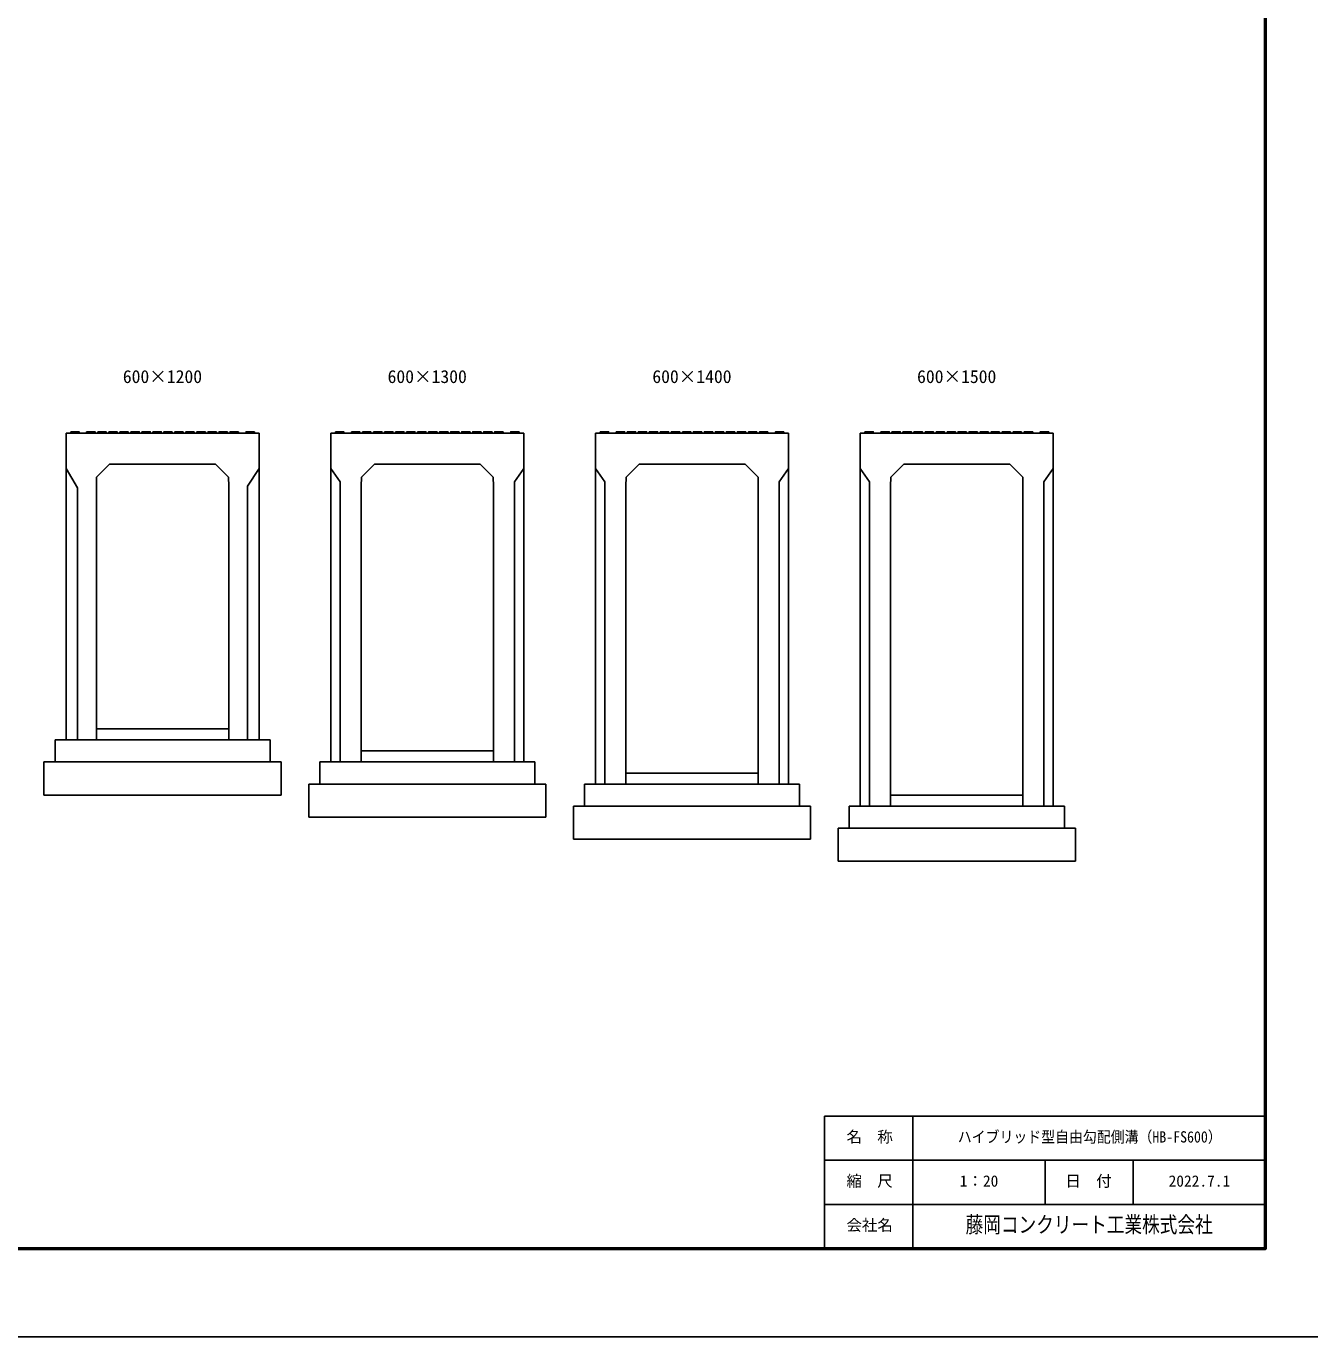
# Model space of a CAD drawing. Units: millimetres, scale not verified. Extents: x -16800 to 16800, y -5940 to 5940.
# Drawn here: x -6018 to -200, y -5940 to 0 of the extents above; entities that cross this region are included whole.
import ezdxf
from ezdxf.enums import TextEntityAlignment as Align

# ---------------------------------------------------------------- set-up
doc = ezdxf.new("R2010")
doc.units = ezdxf.units.MM
doc.header["$LTSCALE"] = 20
for name, color, linetype, lineweight in [('0-1_Defpoints', 5, 'Continuous', 25), ('0-2_HATCH', 6, 'Continuous', 25), ('0-5_OUTLINE', 3, 'Continuous', 25), ('0-6_TXT', 7, 'Continuous', 25), ('0-7_WAKU', 3, 'Continuous', 25), ('0-8_WAKU-LINE', 7, 'Continuous', 25)]:
    doc.layers.add(name, color=color, linetype=linetype, lineweight=lineweight)
doc.layers.add('0-9_WAKU-TXT', color=7, linetype='Continuous')
doc.styles.add('ＭＳ ゴシック', font='')
doc.styles.get('ＭＳ ゴシック').set_extended_font_data('MS Gothic')

msp = doc.modelspace()

# ---------------------------------------------------------------- linework, layer by layer
at = {"layer": '0-1_Defpoints'}
msp.add_lwpolyline([(-16800, -5940), (0, -5940), (0, 5940), (-16800, 5940)], close=True, dxfattribs=at)
at = {"layer": '0-2_HATCH'}
for p, q in [((-5817.5, -1844.84), (-5816.5, -1838.34)), ((-5745, -1844.84), (-5744, -1838.34)), ((-5695, -1844.84), (-5694, -1838.34)), ((-5645, -1844.84), (-5644, -1838.34)), ((-5595, -1844.84), (-5594, -1838.34)), ((-5545, -1844.84), (-5544, -1838.34)), ((-5495, -1844.84), (-5494, -1838.34)), ((-5445, -1844.84), (-5444, -1838.34)), ((-5355, -1844.84), (-5356, -1838.34)), ((-5305, -1844.84), (-5306, -1838.34)), ((-5255, -1844.84), (-5256, -1838.34)), ((-5205, -1844.84), (-5206, -1838.34)), ((-5155, -1844.84), (-5156, -1838.34)), ((-5105, -1844.84), (-5106, -1838.34)), ((-5055, -1844.84), (-5056, -1838.34)), ((-4982.5, -1844.84), (-4983.5, -1838.34)), ((-4617.5, -1844.84), (-4616.5, -1838.34)), ((-4545, -1844.84), (-4544, -1838.34)), ((-4495, -1844.84), (-4494, -1838.34)), ((-4445, -1844.84), (-4444, -1838.34)), ((-4395, -1844.84), (-4394, -1838.34)), ((-4345, -1844.84), (-4344, -1838.34)), ((-4295, -1844.84), (-4294, -1838.34)), ((-4245, -1844.84), (-4244, -1838.34)), ((-4155, -1844.84), (-4156, -1838.34)), ((-4105, -1844.84), (-4106, -1838.34)), ((-4055, -1844.84), (-4056, -1838.34)), ((-4005, -1844.84), (-4006, -1838.34)), ((-3955, -1844.84), (-3956, -1838.34)), ((-3905, -1844.84), (-3906, -1838.34)), ((-3855, -1844.84), (-3856, -1838.34)), ((-3782.5, -1844.84), (-3783.5, -1838.34)), ((-3417.5, -1844.84), (-3416.5, -1838.34)), ((-3345, -1844.84), (-3344, -1838.34)), ((-3295, -1844.84), (-3294, -1838.34)), ((-3245, -1844.84), (-3244, -1838.34)), ((-3195, -1844.84), (-3194, -1838.34)), ((-3145, -1844.84), (-3144, -1838.34)), ((-3095, -1844.84), (-3094, -1838.34)), ((-3045, -1844.84), (-3044, -1838.34)), ((-2955, -1844.84), (-2956, -1838.34)), ((-2905, -1844.84), (-2906, -1838.34)), ((-2855, -1844.84), (-2856, -1838.34)), ((-2805, -1844.84), (-2806, -1838.34)), ((-2755, -1844.84), (-2756, -1838.34)), ((-2705, -1844.84), (-2706, -1838.34)), ((-2655, -1844.84), (-2656, -1838.34)), ((-2582.5, -1844.84), (-2583.5, -1838.34)), ((-2217.5, -1844.84), (-2216.5, -1838.34)), ((-2145, -1844.84), (-2144, -1838.34)), ((-2095, -1844.84), (-2094, -1838.34)), ((-2045, -1844.84), (-2044, -1838.34)), ((-1995, -1844.84), (-1994, -1838.34)), ((-1945, -1844.84), (-1944, -1838.34)), ((-1895, -1844.84), (-1894, -1838.34)), ((-1845, -1844.84), (-1844, -1838.34)), ((-1755, -1844.84), (-1756, -1838.34)), ((-1705, -1844.84), (-1706, -1838.34)), ((-1655, -1844.84), (-1656, -1838.34)), ((-1605, -1844.84), (-1606, -1838.34)), ((-1555, -1844.84), (-1556, -1838.34)), ((-1505, -1844.84), (-1506, -1838.34)), ((-1455, -1844.84), (-1456, -1838.34)), ((-1382.5, -1844.84), (-1383.5, -1838.34))]:
    msp.add_line(p, q, dxfattribs=at)
for points in [[(-5816.5, -1838.34), (-5778.5, -1838.34), (-5777.5, -1844.84)], [(-5744, -1838.34), (-5706, -1838.34), (-5705, -1844.84)], [(-5694, -1838.34), (-5656, -1838.34), (-5655, -1844.84)], [(-5644, -1838.34), (-5606, -1838.34), (-5605, -1844.84)], [(-5594, -1838.34), (-5556, -1838.34), (-5555, -1844.84)], [(-5544, -1838.34), (-5506, -1838.34), (-5505, -1844.84)], [(-5494, -1838.34), (-5456, -1838.34), (-5455, -1844.84)], [(-5444, -1838.34), (-5406, -1838.34), (-5405, -1844.84)], [(-5356, -1838.34), (-5394, -1838.34), (-5395, -1844.84)], [(-5306, -1838.34), (-5344, -1838.34), (-5345, -1844.84)], [(-5256, -1838.34), (-5294, -1838.34), (-5295, -1844.84)], [(-5206, -1838.34), (-5244, -1838.34), (-5245, -1844.84)], [(-5156, -1838.34), (-5194, -1838.34), (-5195, -1844.84)], [(-5106, -1838.34), (-5144, -1838.34), (-5145, -1844.84)], [(-5056, -1838.34), (-5094, -1838.34), (-5095, -1844.84)], [(-4983.5, -1838.34), (-5021.5, -1838.34), (-5022.5, -1844.84)], [(-4616.5, -1838.34), (-4578.5, -1838.34), (-4577.5, -1844.84)], [(-4544, -1838.34), (-4506, -1838.34), (-4505, -1844.84)], [(-4494, -1838.34), (-4456, -1838.34), (-4455, -1844.84)], [(-4444, -1838.34), (-4406, -1838.34), (-4405, -1844.84)], [(-4394, -1838.34), (-4356, -1838.34), (-4355, -1844.84)], [(-4344, -1838.34), (-4306, -1838.34), (-4305, -1844.84)], [(-4294, -1838.34), (-4256, -1838.34), (-4255, -1844.84)], [(-4244, -1838.34), (-4206, -1838.34), (-4205, -1844.84)], [(-4156, -1838.34), (-4194, -1838.34), (-4195, -1844.84)], [(-4106, -1838.34), (-4144, -1838.34), (-4145, -1844.84)], [(-4056, -1838.34), (-4094, -1838.34), (-4095, -1844.84)], [(-4006, -1838.34), (-4044, -1838.34), (-4045, -1844.84)], [(-3956, -1838.34), (-3994, -1838.34), (-3995, -1844.84)], [(-3906, -1838.34), (-3944, -1838.34), (-3945, -1844.84)], [(-3856, -1838.34), (-3894, -1838.34), (-3895, -1844.84)], [(-3783.5, -1838.34), (-3821.5, -1838.34), (-3822.5, -1844.84)], [(-3416.5, -1838.34), (-3378.5, -1838.34), (-3377.5, -1844.84)], [(-3344, -1838.34), (-3306, -1838.34), (-3305, -1844.84)], [(-3294, -1838.34), (-3256, -1838.34), (-3255, -1844.84)], [(-3244, -1838.34), (-3206, -1838.34), (-3205, -1844.84)], [(-3194, -1838.34), (-3156, -1838.34), (-3155, -1844.84)], [(-3144, -1838.34), (-3106, -1838.34), (-3105, -1844.84)], [(-3094, -1838.34), (-3056, -1838.34), (-3055, -1844.84)], [(-3044, -1838.34), (-3006, -1838.34), (-3005, -1844.84)], [(-2956, -1838.34), (-2994, -1838.34), (-2995, -1844.84)], [(-2906, -1838.34), (-2944, -1838.34), (-2945, -1844.84)], [(-2856, -1838.34), (-2894, -1838.34), (-2895, -1844.84)], [(-2806, -1838.34), (-2844, -1838.34), (-2845, -1844.84)], [(-2756, -1838.34), (-2794, -1838.34), (-2795, -1844.84)], [(-2706, -1838.34), (-2744, -1838.34), (-2745, -1844.84)], [(-2656, -1838.34), (-2694, -1838.34), (-2695, -1844.84)], [(-2583.5, -1838.34), (-2621.5, -1838.34), (-2622.5, -1844.84)], [(-2216.5, -1838.34), (-2178.5, -1838.34), (-2177.5, -1844.84)], [(-2144, -1838.34), (-2106, -1838.34), (-2105, -1844.84)], [(-2094, -1838.34), (-2056, -1838.34), (-2055, -1844.84)], [(-2044, -1838.34), (-2006, -1838.34), (-2005, -1844.84)], [(-1994, -1838.34), (-1956, -1838.34), (-1955, -1844.84)], [(-1944, -1838.34), (-1906, -1838.34), (-1905, -1844.84)], [(-1894, -1838.34), (-1856, -1838.34), (-1855, -1844.84)], [(-1844, -1838.34), (-1806, -1838.34), (-1805, -1844.84)], [(-1756, -1838.34), (-1794, -1838.34), (-1795, -1844.84)], [(-1706, -1838.34), (-1744, -1838.34), (-1745, -1844.84)], [(-1656, -1838.34), (-1694, -1838.34), (-1695, -1844.84)], [(-1606, -1838.34), (-1644, -1838.34), (-1645, -1844.84)], [(-1556, -1838.34), (-1594, -1838.34), (-1595, -1844.84)], [(-1506, -1838.34), (-1544, -1838.34), (-1545, -1844.84)], [(-1456, -1838.34), (-1494, -1838.34), (-1495, -1844.84)], [(-1383.5, -1838.34), (-1421.5, -1838.34), (-1422.5, -1844.84)]]:
    msp.add_lwpolyline(points, dxfattribs=at)
at = {"layer": '0-5_OUTLINE'}
for p, q in [((-4962.5, -1844.84), (-5837.5, -1844.84)), ((-5837.5, -1844.84), (-5837.5, -3234.84)), ((-4962.5, -1844.84), (-4962.5, -3234.84)), ((-3762.5, -1844.84), (-4637.5, -1844.84)), ((-4637.5, -1844.84), (-4637.5, -3334.84)), ((-3762.5, -3334.84), (-3762.5, -1844.84)), ((-2562.5, -1844.84), (-3437.5, -1844.84)), ((-2562.5, -3434.84), (-2562.5, -1844.84)), ((-1362.5, -1844.84), (-2237.5, -1844.84)), ((-1362.5, -3534.84), (-1362.5, -1844.84)), ((-5837.5, -2004.84), (-5785, -2092.91)), ((-5640, -1984.84), (-5698.97, -2043.82)), ((-5640, -1984.84), (-5160, -1984.84)), ((-5160, -1984.84), (-5101.03, -2043.82)), ((-5015, -2084.84), (-4962.5, -2004.84)), ((-4595, -2064.84), (-4637.5, -2004.84)), ((-4440, -1984.84), (-4498.97, -2043.82)), ((-4440, -1984.84), (-3960, -1984.84)), ((-3960, -1984.84), (-3901.03, -2043.82)), ((-3805, -2064.84), (-3762.5, -2004.84)), ((-3240, -1984.84), (-3298.97, -2043.82)), ((-3240, -1984.84), (-2760, -1984.84)), ((-2760, -1984.84), (-2701.03, -2043.82)), ((-2605, -2064.84), (-2562.5, -2004.84)), ((-2040, -1984.84), (-2098.97, -2043.82)), ((-2040, -1984.84), (-1560, -1984.84)), ((-1560, -1984.84), (-1501.03, -2043.82)), ((-5698.97, -2043.82), (-5700, -2084.84)), ((-4595, -3334.84), (-4595, -2064.84)), ((-4500, -2084.84), (-4498.97, -2043.82)), ((-3901.03, -2043.82), (-3900, -2084.84)), ((-3805, -3334.84), (-3805, -2064.84)), ((-3300, -2084.84), (-3298.97, -2043.82)), ((-2701.03, -2043.82), (-2700, -2084.84)), ((-2605, -3434.84), (-2605, -2064.84)), ((-2100, -2084.84), (-2098.97, -2043.82)), ((-1501.03, -2043.82), (-1500, -2084.84)), ((-5785, -2092.91), (-5785, -3234.84)), ((-5700, -2084.84), (-5700, -3234.84)), ((-5015, -2084.84), (-5015, -3234.84)), ((-3900, -2084.84), (-3900, -3334.84)), ((-3300, -3434.84), (-3300, -2084.84)), ((-2100, -3534.84), (-2100, -2084.84)), ((-5700, -3184.84), (-5100, -3184.84)), ((-5887.5, -3234.84), (-4912.5, -3234.84)), ((-5887.5, -3234.84), (-5887.5, -3334.84)), ((-5837.5, -3234.84), (-5700, -3234.84)), ((-4962.5, -3234.84), (-5100, -3234.84)), ((-4912.5, -3234.84), (-4912.5, -3334.84)), ((-4500, -3284.84), (-3900, -3284.84)), ((-5937.5, -3334.84), (-4862.5, -3334.84)), ((-5937.5, -3334.84), (-5937.5, -3484.84)), ((-4862.5, -3334.84), (-4862.5, -3484.84)), ((-4687.5, -3334.84), (-3712.5, -3334.84)), ((-4687.5, -3334.84), (-4687.5, -3434.84)), ((-3900, -3334.84), (-3762.5, -3334.84)), ((-3712.5, -3334.84), (-3712.5, -3434.84)), ((-3300, -3384.84), (-2700, -3384.84)), ((-4737.5, -3434.84), (-3662.5, -3434.84)), ((-4737.5, -3434.84), (-4737.5, -3584.84)), ((-3662.5, -3434.84), (-3662.5, -3584.84)), ((-3487.5, -3434.84), (-2512.5, -3434.84)), ((-3487.5, -3434.84), (-3487.5, -3534.84)), ((-2512.5, -3434.84), (-2512.5, -3534.84)), ((-5937.5, -3484.84), (-4862.5, -3484.84)), ((-2100, -3484.84), (-1500, -3484.84)), ((-3537.5, -3534.84), (-2462.5, -3534.84)), ((-3537.5, -3534.84), (-3537.5, -3684.84)), ((-2462.5, -3534.84), (-2462.5, -3684.84)), ((-2287.5, -3534.84), (-1312.5, -3534.84)), ((-2287.5, -3534.84), (-2287.5, -3634.84)), ((-1312.5, -3534.84), (-1312.5, -3634.84)), ((-4737.5, -3584.84), (-3662.5, -3584.84)), ((-2337.5, -3634.84), (-1262.5, -3634.84)), ((-2337.5, -3634.84), (-2337.5, -3784.84)), ((-1262.5, -3634.84), (-1262.5, -3784.84)), ((-3537.5, -3684.84), (-2462.5, -3684.84)), ((-2337.5, -3784.84), (-1262.5, -3784.84))]:
    msp.add_line(p, q, dxfattribs=at)
for points in [[(-3437.5, -1844.84), (-3437.5, -3434.84), (-3300, -3434.84)], [(-2237.5, -1844.84), (-2237.5, -3534.84), (-2100, -3534.84)], [(-3395, -3434.84), (-3395, -2064.84), (-3437.5, -2004.84)], [(-2195, -3534.84), (-2195, -2064.84), (-2237.5, -2004.84)], [(-1405, -3534.84), (-1405, -2064.84), (-1362.5, -2004.84)], [(-5101.03, -2043.82), (-5100, -2084.84), (-5100, -3234.84)], [(-4637.5, -3334.84), (-4500, -3334.84), (-4500, -2084.84)], [(-2700, -2084.84), (-2700, -3434.84), (-2562.5, -3434.84)], [(-1500, -2084.84), (-1500, -3534.84), (-1362.5, -3534.84)]]:
    msp.add_lwpolyline(points, dxfattribs=at)
at = {"layer": '0-7_WAKU'}
for p, q in [((-2400, -4940), (-400, -4940)), ((-2400, -5540), (-2400, -4940))]:
    msp.add_line(p, q, dxfattribs=at)
at = {"layer": '0-7_WAKU', "lineweight": 50}
msp.add_lwpolyline([(-16400, -5540), (-400, -5540), (-400, 5540), (-16400, 5540)], close=True, dxfattribs=at)
at = {"layer": '0-8_WAKU-LINE'}
for p, q in [((-2000, -5540), (-2000, -4940)), ((-2400, -5140), (-400, -5140)), ((-1400, -5340), (-1400, -5140)), ((-1000, -5340), (-1000, -5140)), ((-2400, -5340), (-400, -5340))]:
    msp.add_line(p, q, dxfattribs=at)

# ---------------------------------------------------------------- texts
at = {"layer": '0-6_TXT', "style": 'ＭＳ ゴシック'}
for s, p in [('600×1200', (-5580, -1634.84)), ('600×1300', (-4380, -1634.84)), ('600×1400', (-3180, -1634.84)), ('600×1500', (-1980, -1634.84))]:
    msp.add_text(s, height=58.65, dxfattribs=at).set_placement(p, align=Align.BOTTOM_LEFT)
at = {"layer": '0-9_WAKU-TXT', "style": 'ＭＳ ゴシック'}
for s, p in [('名\u3000称', (-2300.1, -5075)), ('縮\u3000尺', (-2300.1, -5275)), ('1：20', (-1786.5, -5275)), ('日\u3000付', (-1308.11, -5275)), ('2022.7.1', (-840, -5275)), ('会社名', (-2300.1, -5475))]:
    msp.add_text(s, height=51.32, dxfattribs=at).set_placement(p, align=Align.BOTTOM_LEFT)
for s, height, width, p in [('ハイブリッド型自由勾配側溝（HB-FS600）', 51.32, 0.9, (-1795.5, -5075)), ('藤岡コンクリート工業株式会社', 73.31, 0.8, (-1760, -5490))]:
    msp.add_text(s, height=height, dxfattribs=dict(at, width=width)).set_placement(p, align=Align.BOTTOM_LEFT)

doc.saveas('drawing.dxf')
